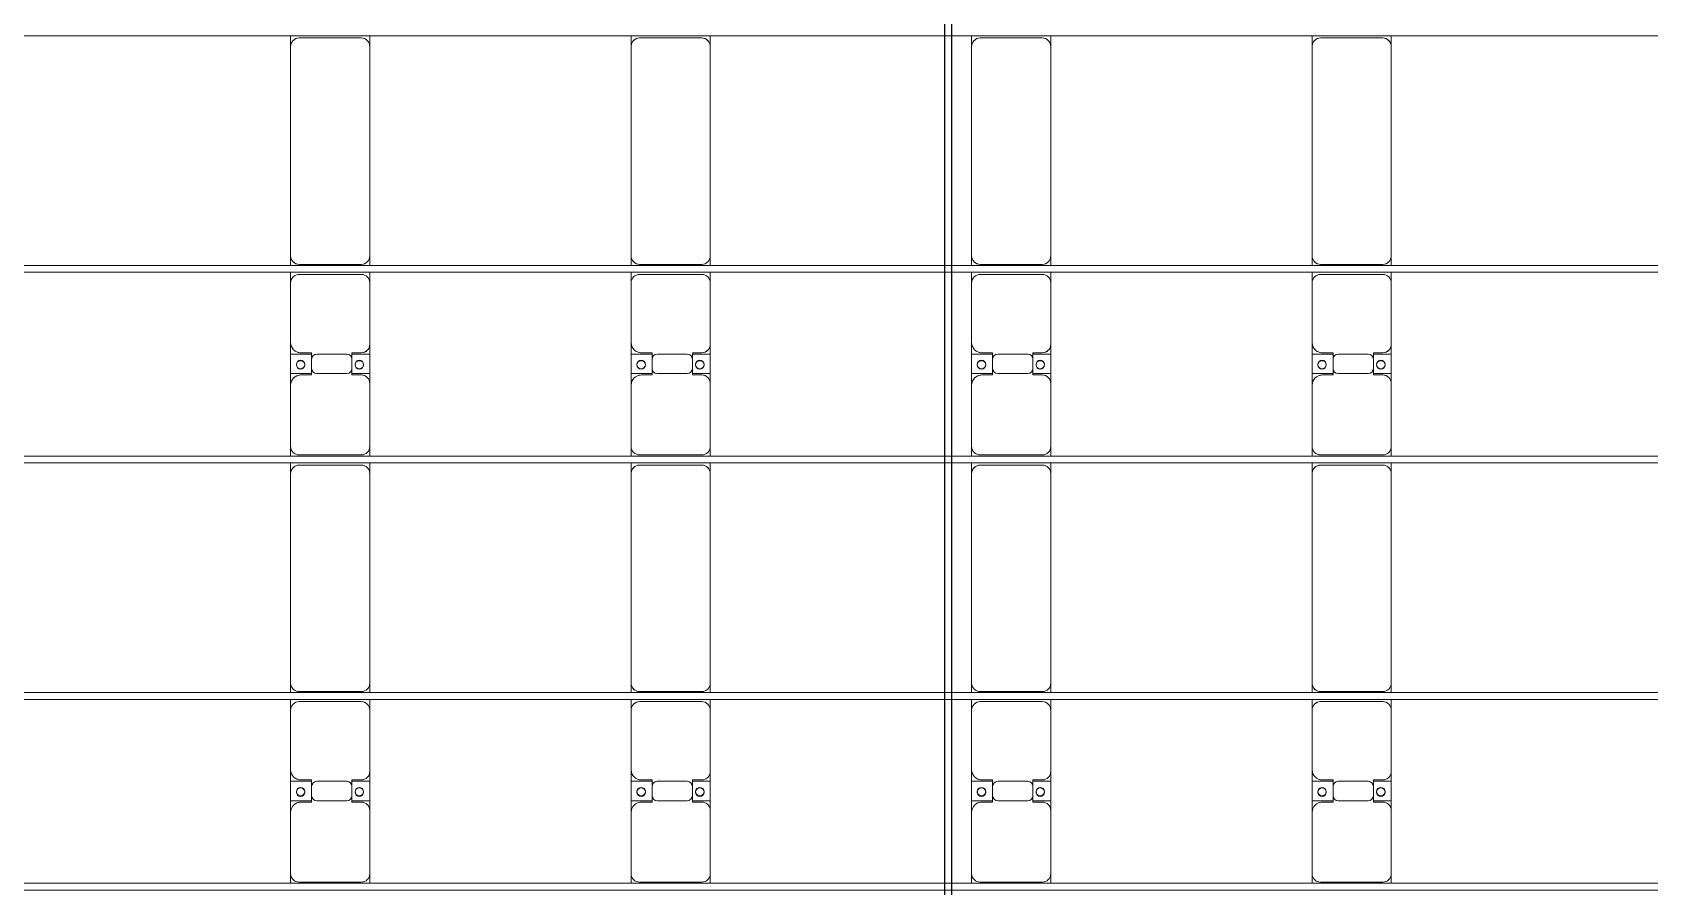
# Model space of a CAD drawing. Header units: millimetres. Extents: x -147246 to 112336, y -213734 to -86506.
# Drawn here: x -73865 to -64365, y -140885 to -135865 of the extents above; entities that cross this region are included whole.
import ezdxf

# ---------------------------------------------------------------- set-up
doc = ezdxf.new("R2010")
doc.units = ezdxf.units.MM
doc.layers.add('A-GENM', color=13, linetype='Continuous', lineweight=9)
doc.layers.add('S-BEAM', color=12, linetype='Continuous', lineweight=9)

# ---------------------------------------------------------------- blocks, each defined once
blk = doc.blocks.new('Dầm C52 - Dầm C52-18777-BỐ TRÍ KHUNG KẾT CẤU BÈ PIN 05')
at = {"layer": 'S-BEAM', "color": 1}
blk.add_line((-74474.3, 20), (74474.3, 20), dxfattribs=at)
blk = doc.blocks.new('Dầm C52 - Dầm C52-18778-BỐ TRÍ KHUNG KẾT CẤU BÈ PIN 05')
at = {"layer": 'S-BEAM', "color": 1}
for p, q in [((-74474.3, 20), (74474.3, 20)), ((74474.3, -20), (-74474.3, -20))]:
    blk.add_line(p, q, dxfattribs=at)
blk = doc.blocks.new('Dầm C52 - Dầm C52-18779-BỐ TRÍ KHUNG KẾT CẤU BÈ PIN 05')
at = {"layer": 'S-BEAM', "color": 1}
for p, q in [((-74474.3, 20), (74474.3, 20)), ((74474.3, -20), (-74474.3, -20))]:
    blk.add_line(p, q, dxfattribs=at)
blk = doc.blocks.new('Dầm C52 - Hộp 40x60-25898-BỐ TRÍ KHUNG KẾT CẤU BÈ PIN 05')
at = {"layer": 'S-BEAM', "color": 3, "lineweight": 25}
for p, q in [((-55982.1, 20), (55982.1, 20)), ((55982.1, -20), (-55982.1, -20))]:
    blk.add_line(p, q, dxfattribs=at)
blk = doc.blocks.new('Dai phao do pin - DẢI PHAO ĐỠ PIN-V13-BỐ TRÍ KHUNG KẾT CẤU BÈ PIN 05')
at = {"layer": 'A-GENM', "color": 7}
for p, q in [((60953.2, 241.6), (61009.7, 241.6)), ((60959.7, 191.6), (60959.7, -173.4)), ((61369.7, 241.6), (61009.7, 241.6)), ((61369.7, 241.6), (61552.2, 241.6)), ((61437.8, 241.6), (61620.3, 241.6)), ((61437.8, 118.2), (61437.8, 241.6)), ((61552.2, 241.6), (61552.2, 118.2)), ((61970.3, 241.6), (61620.3, 241.6)), ((61970.3, 241.6), (62031.5, 241.6)), ((62020.3, -173.4), (62020.3, 191.6)), ((62073.2, 241.6), (62129.7, 241.6)), ((62079.7, 191.6), (62079.7, -173.4)), ((63360.3, 241.6), (62129.7, 241.6)), ((63360.3, 241.6), (63423.2, 241.6)), ((63410.3, -173.4), (63410.3, 191.6)), ((63463.2, 241.6), (63519.7, 241.6)), ((63469.7, 191.6), (63469.7, -173.4)), ((63879.7, 241.6), (63519.7, 241.6)), ((63879.7, 241.6), (64062.2, 241.6)), ((63947.8, 241.6), (64130.3, 241.6)), ((63947.8, 118.2), (63947.8, 241.6)), ((64062.2, 241.6), (64062.2, 118.2)), ((64480.3, 241.6), (64130.3, 241.6)), ((64480.3, 241.6), (64543.2, 241.6)), ((64530.3, -173.4), (64530.3, 191.6)), ((64583.2, 241.6), (64639.7, 241.6)), ((64589.7, 191.6), (64589.7, -173.4)), ((65870.3, 241.6), (64639.7, 241.6)), ((65870.3, 241.6), (65933.2, 241.6)), ((65920.3, -173.4), (65920.3, 191.6)), ((61429.7, 118.2), (61429.7, 181.6)), ((61522.2, 118.2), (61429.7, 118.2)), ((61560.3, 118.2), (61467.8, 118.2)), ((61560.3, 181.6), (61560.3, 118.2)), ((63939.7, 118.2), (63939.7, 181.6)), ((64032.2, 118.2), (63939.7, 118.2)), ((64070.3, 118.2), (63977.8, 118.2)), ((64070.3, 181.6), (64070.3, 118.2)), ((61437.8, 88.2), (61437.8, -88.2)), ((61552.2, -88.2), (61552.2, 88.2)), ((63947.8, 88.2), (63947.8, -88.2)), ((64062.2, -88.2), (64062.2, 88.2)), ((61429.7, -173.4), (61429.7, -118.2)), ((61429.7, -118.2), (61522.2, -118.2)), ((61437.8, -223.4), (61437.8, -118.2)), ((61467.8, -118.2), (61560.3, -118.2)), ((61552.2, -118.2), (61552.2, -223.4)), ((61560.3, -118.2), (61560.3, -173.4)), ((63939.7, -173.4), (63939.7, -118.2)), ((63939.7, -118.2), (64032.2, -118.2)), ((63947.8, -223.4), (63947.8, -118.2)), ((63977.8, -118.2), (64070.3, -118.2)), ((64062.2, -118.2), (64062.2, -223.4)), ((64070.3, -118.2), (64070.3, -173.4)), ((61009.7, -223.4), (60953.2, -223.4)), ((61009.7, -223.4), (61379.7, -223.4)), ((61552.2, -223.4), (61379.7, -223.4)), ((61610.3, -223.4), (61437.8, -223.4)), ((61610.3, -223.4), (61970.3, -223.4)), ((62031.5, -223.4), (61970.3, -223.4)), ((62129.7, -223.4), (62073.2, -223.4)), ((62129.7, -223.4), (63360.3, -223.4)), ((63423.2, -223.4), (63360.3, -223.4)), ((63519.7, -223.4), (63463.2, -223.4)), ((63519.7, -223.4), (63889.7, -223.4)), ((64062.2, -223.4), (63889.7, -223.4)), ((64120.3, -223.4), (63947.8, -223.4)), ((64120.3, -223.4), (64480.3, -223.4)), ((64543.2, -223.4), (64480.3, -223.4)), ((64639.7, -223.4), (64583.2, -223.4)), ((64639.7, -223.4), (65870.3, -223.4)), ((65933.2, -223.4), (65870.3, -223.4))]:
    blk.add_line(p, q, dxfattribs=at)
for centre, radius, start, end in [((61009.7, 191.6), 50, 90, 180), ((61009.7, 191.6), 50, 135, 180), ((61369.7, 181.6), 60, 0, 90), ((61369.7, 181.6), 60, 0, 30), ((61488.6, 183.2), 25, 360, 180), ((61491.4, 183.2), 25, 0, 180), ((61620.3, 181.6), 60, 90, 180), ((61620.3, 181.6), 60, 150, 180), ((61970.3, 191.6), 50, 0, 90), ((61970.3, 191.6), 50, 0, 45), ((62129.7, 191.6), 50, 90, 180), ((62129.7, 191.6), 50, 105, 180), ((63360.3, 191.6), 50, 360, 90), ((63360.3, 191.6), 50, 15, 90), ((63519.7, 191.6), 50, 90, 180), ((63519.7, 191.6), 50, 135, 180), ((63879.7, 181.6), 60, 0, 90), ((63879.7, 181.6), 60, 0, 30), ((63998.6, 183.2), 25, 0, 180), ((64001.4, 183.2), 25, 0, 180), ((64130.3, 181.6), 60, 90, 180), ((64130.3, 181.6), 60, 150, 180), ((64480.3, 191.6), 50, 0, 90), ((64480.3, 191.6), 50, 0, 45), ((64639.7, 191.6), 50, 90, 180), ((64639.7, 191.6), 50, 105, 180), ((65870.3, 191.6), 50, 0, 90), ((65870.3, 191.6), 50, 15, 90), ((61467.8, 88.2), 30, 90, 180), ((61488.6, 183.2), 25, 180, 360), ((61491.4, 183.2), 25, 180, 0), ((61522.2, 88.2), 30, 0, 90), ((63977.8, 88.2), 30, 90, 180), ((63998.6, 183.2), 25, 180, 0), ((64001.4, 183.2), 25, 180, 0), ((64032.2, 88.2), 30, 0, 90), ((61467.8, -88.2), 30, 180, 270), ((61522.2, -88.2), 30, 270, 0), ((63977.8, -88.2), 30, 180, 270), ((64032.2, -88.2), 30, 270, 0), ((61009.7, -173.4), 50, 180, 270), ((61009.7, -173.4), 50, 180, 225), ((61379.7, -173.4), 50, 270, 0), ((61379.7, -173.4), 50, 315, 0), ((61488.6, -161.8), 25, 0, 180), ((61488.6, -161.8), 25, 180, 360), ((61491.4, -161.8), 25, 0, 180), ((61491.4, -161.8), 25, 180, 0), ((61610.3, -173.4), 50, 180, 270), ((61610.3, -173.4), 50, 180, 225), ((61970.3, -173.4), 50, 270, 0), ((61970.3, -173.4), 50, 315, 0), ((62129.7, -173.4), 50, 180, 270), ((62129.7, -173.4), 50, 180, 270), ((63360.3, -173.4), 50, 270, 360), ((63360.3, -173.4), 50, 285, 360), ((63519.7, -173.4), 50, 180, 270), ((63519.7, -173.4), 50, 180, 225), ((63889.7, -173.4), 50, 270, 0), ((63889.7, -173.4), 50, 321.94987, 0), ((63998.6, -161.8), 25, 0, 180), ((63998.6, -161.8), 25, 180, 360), ((64001.4, -161.8), 25, 0, 180), ((64001.4, -161.8), 25, 180, 360), ((64120.3, -173.4), 50, 180, 270), ((64120.3, -173.4), 50, 180, 225), ((64480.3, -173.4), 50, 270, 0), ((64480.3, -173.4), 50, 315, 0), ((64639.7, -173.4), 50, 180, 270), ((64639.7, -173.4), 50, 180, 270), ((65870.3, -173.4), 50, 270, 0), ((65870.3, -173.4), 50, 285, 0)]:
    blk.add_arc(centre, radius, start, end, dxfattribs=at)
blk = doc.blocks.new('Dai phao do pin - DẢI PHAO ĐỠ PIN-V14-BỐ TRÍ KHUNG KẾT CẤU BÈ PIN 05')
at = {"layer": 'A-GENM', "color": 7}
for p, q in [((60953.2, 241.6), (61009.7, 241.6)), ((60959.7, 191.6), (60959.7, -173.4)), ((61369.7, 241.6), (61009.7, 241.6)), ((61369.7, 241.6), (61552.2, 241.6)), ((61437.8, 241.6), (61620.3, 241.6)), ((61437.8, 118.2), (61437.8, 241.6)), ((61552.2, 241.6), (61552.2, 118.2)), ((61970.3, 241.6), (61620.3, 241.6)), ((61970.3, 241.6), (62031.5, 241.6)), ((62020.3, -173.4), (62020.3, 191.6)), ((62073.2, 241.6), (62129.7, 241.6)), ((62079.7, 191.6), (62079.7, -173.4)), ((63360.3, 241.6), (62129.7, 241.6)), ((63360.3, 241.6), (63423.2, 241.6)), ((63410.3, -173.4), (63410.3, 191.6)), ((63463.2, 241.6), (63519.7, 241.6)), ((63469.7, 191.6), (63469.7, -173.4)), ((63879.7, 241.6), (63519.7, 241.6)), ((63879.7, 241.6), (64062.2, 241.6)), ((63947.8, 241.6), (64130.3, 241.6)), ((63947.8, 118.2), (63947.8, 241.6)), ((64062.2, 241.6), (64062.2, 118.2)), ((64480.3, 241.6), (64130.3, 241.6)), ((64480.3, 241.6), (64543.2, 241.6)), ((64530.3, -173.4), (64530.3, 191.6)), ((64583.2, 241.6), (64639.7, 241.6)), ((64589.7, 191.6), (64589.7, -173.4)), ((65870.3, 241.6), (64639.7, 241.6)), ((65870.3, 241.6), (65933.2, 241.6)), ((65920.3, -173.4), (65920.3, 191.6)), ((61429.7, 118.2), (61429.7, 181.6)), ((61522.2, 118.2), (61429.7, 118.2)), ((61560.3, 118.2), (61467.8, 118.2)), ((61560.3, 181.6), (61560.3, 118.2)), ((63939.7, 118.2), (63939.7, 181.6)), ((64032.2, 118.2), (63939.7, 118.2)), ((64070.3, 118.2), (63977.8, 118.2)), ((64070.3, 181.6), (64070.3, 118.2)), ((61437.8, 88.2), (61437.8, -88.2)), ((61552.2, -88.2), (61552.2, 88.2)), ((63947.8, 88.2), (63947.8, -88.2)), ((64062.2, -88.2), (64062.2, 88.2)), ((61429.7, -173.4), (61429.7, -118.2)), ((61429.7, -118.2), (61522.2, -118.2)), ((61437.8, -223.4), (61437.8, -118.2)), ((61467.8, -118.2), (61560.3, -118.2)), ((61552.2, -118.2), (61552.2, -223.4)), ((61560.3, -118.2), (61560.3, -173.4)), ((63939.7, -173.4), (63939.7, -118.2)), ((63939.7, -118.2), (64032.2, -118.2)), ((63947.8, -223.4), (63947.8, -118.2)), ((63977.8, -118.2), (64070.3, -118.2)), ((64062.2, -118.2), (64062.2, -223.4)), ((64070.3, -118.2), (64070.3, -173.4)), ((61009.7, -223.4), (60953.2, -223.4)), ((61009.7, -223.4), (61379.7, -223.4)), ((61552.2, -223.4), (61379.7, -223.4)), ((61610.3, -223.4), (61437.8, -223.4)), ((61610.3, -223.4), (61970.3, -223.4)), ((62031.5, -223.4), (61970.3, -223.4)), ((62129.7, -223.4), (62073.2, -223.4)), ((62129.7, -223.4), (63360.3, -223.4)), ((63423.2, -223.4), (63360.3, -223.4)), ((63519.7, -223.4), (63463.2, -223.4)), ((63519.7, -223.4), (63889.7, -223.4)), ((64062.2, -223.4), (63889.7, -223.4)), ((64120.3, -223.4), (63947.8, -223.4)), ((64120.3, -223.4), (64480.3, -223.4)), ((64543.2, -223.4), (64480.3, -223.4)), ((64639.7, -223.4), (64583.2, -223.4)), ((64639.7, -223.4), (65870.3, -223.4)), ((65933.2, -223.4), (65870.3, -223.4))]:
    blk.add_line(p, q, dxfattribs=at)
for centre, radius, start, end in [((61009.7, 191.6), 50, 90, 180), ((61009.7, 191.6), 50, 135, 180), ((61369.7, 181.6), 60, 0, 90), ((61369.7, 181.6), 60, 0, 30), ((61488.6, 183.2), 25, 360, 180), ((61491.4, 183.2), 25, 0, 180), ((61620.3, 181.6), 60, 90, 180), ((61620.3, 181.6), 60, 150, 180), ((61970.3, 191.6), 50, 0, 90), ((61970.3, 191.6), 50, 0, 45), ((62129.7, 191.6), 50, 90, 180), ((62129.7, 191.6), 50, 105, 180), ((63360.3, 191.6), 50, 360, 90), ((63360.3, 191.6), 50, 15, 90), ((63519.7, 191.6), 50, 90, 180), ((63519.7, 191.6), 50, 135, 180), ((63879.7, 181.6), 60, 0, 90), ((63879.7, 181.6), 60, 0, 30), ((63998.6, 183.2), 25, 0, 180), ((64001.4, 183.2), 25, 0, 180), ((64130.3, 181.6), 60, 90, 180), ((64130.3, 181.6), 60, 150, 180), ((64480.3, 191.6), 50, 0, 90), ((64480.3, 191.6), 50, 0, 45), ((64639.7, 191.6), 50, 90, 180), ((64639.7, 191.6), 50, 105, 180), ((65870.3, 191.6), 50, 0, 90), ((65870.3, 191.6), 50, 15, 90), ((61467.8, 88.2), 30, 90, 180), ((61488.6, 183.2), 25, 180, 360), ((61491.4, 183.2), 25, 180, 0), ((61522.2, 88.2), 30, 0, 90), ((63977.8, 88.2), 30, 90, 180), ((63998.6, 183.2), 25, 180, 0), ((64001.4, 183.2), 25, 180, 0), ((64032.2, 88.2), 30, 0, 90), ((61467.8, -88.2), 30, 180, 270), ((61522.2, -88.2), 30, 270, 0), ((63977.8, -88.2), 30, 180, 270), ((64032.2, -88.2), 30, 270, 0), ((61009.7, -173.4), 50, 180, 270), ((61009.7, -173.4), 50, 180, 225), ((61379.7, -173.4), 50, 270, 0), ((61379.7, -173.4), 50, 315, 0), ((61488.6, -161.8), 25, 0, 180), ((61488.6, -161.8), 25, 180, 360), ((61491.4, -161.8), 25, 0, 180), ((61491.4, -161.8), 25, 180, 0), ((61610.3, -173.4), 50, 180, 270), ((61610.3, -173.4), 50, 180, 225), ((61970.3, -173.4), 50, 270, 0), ((61970.3, -173.4), 50, 315, 0), ((62129.7, -173.4), 50, 180, 270), ((62129.7, -173.4), 50, 180, 270), ((63360.3, -173.4), 50, 270, 360), ((63360.3, -173.4), 50, 285, 360), ((63519.7, -173.4), 50, 180, 270), ((63519.7, -173.4), 50, 180, 225), ((63889.7, -173.4), 50, 270, 0), ((63889.7, -173.4), 50, 321.96578, 0), ((63998.6, -161.8), 25, 0, 180), ((63998.6, -161.8), 25, 180, 360), ((64001.4, -161.8), 25, 0, 180), ((64001.4, -161.8), 25, 180, 360), ((64120.3, -173.4), 50, 180, 270), ((64120.3, -173.4), 50, 180, 225), ((64480.3, -173.4), 50, 270, 0), ((64480.3, -173.4), 50, 315, 0), ((64639.7, -173.4), 50, 180, 270), ((64639.7, -173.4), 50, 180, 270), ((65870.3, -173.4), 50, 270, 0), ((65870.3, -173.4), 50, 285, 0)]:
    blk.add_arc(centre, radius, start, end, dxfattribs=at)
blk = doc.blocks.new('Dai phao do pin - DẢI PHAO ĐỠ PIN-V15-BỐ TRÍ KHUNG KẾT CẤU BÈ PIN 05')
at = {"layer": 'A-GENM', "color": 7}
for p, q in [((60953.2, 241.6), (61009.7, 241.6)), ((60959.7, 191.6), (60959.7, -173.4)), ((61369.7, 241.6), (61009.7, 241.6)), ((61369.7, 241.6), (61552.2, 241.6)), ((61437.8, 241.6), (61620.3, 241.6)), ((61437.8, 118.2), (61437.8, 241.6)), ((61552.2, 241.6), (61552.2, 118.2)), ((61970.3, 241.6), (61620.3, 241.6)), ((61970.3, 241.6), (62031.5, 241.6)), ((62020.3, -173.4), (62020.3, 191.6)), ((62073.2, 241.6), (62129.7, 241.6)), ((62079.7, 191.6), (62079.7, -173.4)), ((63360.3, 241.6), (62129.7, 241.6)), ((63360.3, 241.6), (63423.2, 241.6)), ((63410.3, -173.4), (63410.3, 191.6)), ((63463.2, 241.6), (63519.7, 241.6)), ((63469.7, 191.6), (63469.7, -173.4)), ((63879.7, 241.6), (63519.7, 241.6)), ((63879.7, 241.6), (64062.2, 241.6)), ((63947.8, 241.6), (64130.3, 241.6)), ((63947.8, 118.2), (63947.8, 241.6)), ((64062.2, 241.6), (64062.2, 118.2)), ((64480.3, 241.6), (64130.3, 241.6)), ((64480.3, 241.6), (64543.2, 241.6)), ((64530.3, -173.4), (64530.3, 191.6)), ((64583.2, 241.6), (64639.7, 241.6)), ((64589.7, 191.6), (64589.7, -173.4)), ((65870.3, 241.6), (64639.7, 241.6)), ((65870.3, 241.6), (65933.2, 241.6)), ((65920.3, -173.4), (65920.3, 191.6)), ((61429.7, 118.2), (61429.7, 181.6)), ((61522.2, 118.2), (61429.7, 118.2)), ((61560.3, 118.2), (61467.8, 118.2)), ((61560.3, 181.6), (61560.3, 118.2)), ((63939.7, 118.2), (63939.7, 181.6)), ((64032.2, 118.2), (63939.7, 118.2)), ((64070.3, 118.2), (63977.8, 118.2)), ((64070.3, 181.6), (64070.3, 118.2)), ((61437.8, 88.2), (61437.8, -88.2)), ((61552.2, -88.2), (61552.2, 88.2)), ((63947.8, 88.2), (63947.8, -88.2)), ((64062.2, -88.2), (64062.2, 88.2)), ((61429.7, -173.4), (61429.7, -118.2)), ((61429.7, -118.2), (61522.2, -118.2)), ((61437.8, -223.4), (61437.8, -118.2)), ((61467.8, -118.2), (61560.3, -118.2)), ((61552.2, -118.2), (61552.2, -223.4)), ((61560.3, -118.2), (61560.3, -173.4)), ((63939.7, -173.4), (63939.7, -118.2)), ((63939.7, -118.2), (64032.2, -118.2)), ((63947.8, -223.4), (63947.8, -118.2)), ((63977.8, -118.2), (64070.3, -118.2)), ((64062.2, -118.2), (64062.2, -223.4)), ((64070.3, -118.2), (64070.3, -173.4)), ((61009.7, -223.4), (60953.2, -223.4)), ((61009.7, -223.4), (61379.7, -223.4)), ((61552.2, -223.4), (61379.7, -223.4)), ((61610.3, -223.4), (61437.8, -223.4)), ((61610.3, -223.4), (61970.3, -223.4)), ((62031.5, -223.4), (61970.3, -223.4)), ((62129.7, -223.4), (62073.2, -223.4)), ((62129.7, -223.4), (63360.3, -223.4)), ((63423.2, -223.4), (63360.3, -223.4)), ((63519.7, -223.4), (63463.2, -223.4)), ((63519.7, -223.4), (63889.7, -223.4)), ((64062.2, -223.4), (63889.7, -223.4)), ((64120.3, -223.4), (63947.8, -223.4)), ((64120.3, -223.4), (64480.3, -223.4)), ((64543.2, -223.4), (64480.3, -223.4)), ((64639.7, -223.4), (64583.2, -223.4)), ((64639.7, -223.4), (65870.3, -223.4)), ((65933.2, -223.4), (65870.3, -223.4))]:
    blk.add_line(p, q, dxfattribs=at)
for centre, radius, start, end in [((61009.7, 191.6), 50, 90, 180), ((61009.7, 191.6), 50, 135, 180), ((61369.7, 181.6), 60, 0, 90), ((61369.7, 181.6), 60, 0, 30), ((61488.6, 183.2), 25, 360, 180), ((61491.4, 183.2), 25, 0, 180), ((61620.3, 181.6), 60, 90, 180), ((61620.3, 181.6), 60, 150, 180), ((61970.3, 191.6), 50, 0, 90), ((61970.3, 191.6), 50, 0, 45), ((62129.7, 191.6), 50, 90, 180), ((62129.7, 191.6), 50, 105, 180), ((63360.3, 191.6), 50, 360, 90), ((63360.3, 191.6), 50, 15, 90), ((63519.7, 191.6), 50, 90, 180), ((63519.7, 191.6), 50, 135, 180), ((63879.7, 181.6), 60, 0, 90), ((63879.7, 181.6), 60, 0, 30), ((63998.6, 183.2), 25, 0, 180), ((64001.4, 183.2), 25, 0, 180), ((64130.3, 181.6), 60, 90, 180), ((64130.3, 181.6), 60, 150, 180), ((64480.3, 191.6), 50, 0, 90), ((64480.3, 191.6), 50, 0, 45), ((64639.7, 191.6), 50, 90, 180), ((64639.7, 191.6), 50, 105, 180), ((65870.3, 191.6), 50, 0, 90), ((65870.3, 191.6), 50, 15, 90), ((61467.8, 88.2), 30, 90, 180), ((61488.6, 183.2), 25, 180, 360), ((61491.4, 183.2), 25, 180, 0), ((61522.2, 88.2), 30, 0, 90), ((63977.8, 88.2), 30, 90, 180), ((63998.6, 183.2), 25, 180, 0), ((64001.4, 183.2), 25, 180, 0), ((64032.2, 88.2), 30, 0, 90), ((61467.8, -88.2), 30, 180, 270), ((61522.2, -88.2), 30, 270, 0), ((63977.8, -88.2), 30, 180, 270), ((64032.2, -88.2), 30, 270, 0), ((61009.7, -173.4), 50, 180, 270), ((61009.7, -173.4), 50, 180, 225), ((61379.7, -173.4), 50, 270, 0), ((61379.7, -173.4), 50, 315, 0), ((61488.6, -161.8), 25, 0, 180), ((61488.6, -161.8), 25, 180, 360), ((61491.4, -161.8), 25, 0, 180), ((61491.4, -161.8), 25, 180, 0), ((61610.3, -173.4), 50, 180, 270), ((61610.3, -173.4), 50, 180, 225), ((61970.3, -173.4), 50, 270, 0), ((61970.3, -173.4), 50, 315, 0), ((62129.7, -173.4), 50, 180, 270), ((62129.7, -173.4), 50, 180, 270), ((63360.3, -173.4), 50, 270, 360), ((63360.3, -173.4), 50, 285, 360), ((63519.7, -173.4), 50, 180, 270), ((63519.7, -173.4), 50, 180, 225), ((63889.7, -173.4), 50, 270, 0), ((63889.7, -173.4), 50, 321.98168, 0), ((63998.6, -161.8), 25, 0, 180), ((63998.6, -161.8), 25, 180, 360), ((64001.4, -161.8), 25, 0, 180), ((64001.4, -161.8), 25, 180, 360), ((64120.3, -173.4), 50, 180, 270), ((64120.3, -173.4), 50, 180, 225), ((64480.3, -173.4), 50, 270, 0), ((64480.3, -173.4), 50, 315, 0), ((64639.7, -173.4), 50, 180, 270), ((64639.7, -173.4), 50, 180, 270), ((65870.3, -173.4), 50, 270, 0), ((65870.3, -173.4), 50, 285, 0)]:
    blk.add_arc(centre, radius, start, end, dxfattribs=at)
blk = doc.blocks.new('Dai phao do pin - DẢI PHAO ĐỠ PIN-V16-BỐ TRÍ KHUNG KẾT CẤU BÈ PIN 05')
at = {"layer": 'A-GENM', "color": 7}
for p, q in [((60953.2, 241.6), (61009.7, 241.6)), ((60959.7, 191.6), (60959.7, -173.4)), ((61369.7, 241.6), (61009.7, 241.6)), ((61369.7, 241.6), (61552.2, 241.6)), ((61437.8, 241.6), (61620.3, 241.6)), ((61437.8, 118.2), (61437.8, 241.6)), ((61552.2, 241.6), (61552.2, 118.2)), ((61970.3, 241.6), (61620.3, 241.6)), ((61970.3, 241.6), (62031.5, 241.6)), ((62020.3, -173.4), (62020.3, 191.6)), ((62073.2, 241.6), (62129.7, 241.6)), ((62079.7, 191.6), (62079.7, -173.4)), ((63360.3, 241.6), (62129.7, 241.6)), ((63360.3, 241.6), (63423.2, 241.6)), ((63410.3, -173.4), (63410.3, 191.6)), ((63463.2, 241.6), (63519.7, 241.6)), ((63469.7, 191.6), (63469.7, -173.4)), ((63879.7, 241.6), (63519.7, 241.6)), ((63879.7, 241.6), (64062.2, 241.6)), ((63947.8, 241.6), (64130.3, 241.6)), ((63947.8, 118.2), (63947.8, 241.6)), ((64062.2, 241.6), (64062.2, 118.2)), ((64480.3, 241.6), (64130.3, 241.6)), ((64480.3, 241.6), (64543.2, 241.6)), ((64530.3, -173.4), (64530.3, 191.6)), ((64583.2, 241.6), (64639.7, 241.6)), ((64589.7, 191.6), (64589.7, -173.4)), ((65870.3, 241.6), (64639.7, 241.6)), ((65870.3, 241.6), (65933.2, 241.6)), ((65920.3, -173.4), (65920.3, 191.6)), ((61429.7, 118.2), (61429.7, 181.6)), ((61522.2, 118.2), (61429.7, 118.2)), ((61560.3, 118.2), (61467.8, 118.2)), ((61560.3, 181.6), (61560.3, 118.2)), ((63939.7, 118.2), (63939.7, 181.6)), ((64032.2, 118.2), (63939.7, 118.2)), ((64070.3, 118.2), (63977.8, 118.2)), ((64070.3, 181.6), (64070.3, 118.2)), ((61437.8, 88.2), (61437.8, -88.2)), ((61552.2, -88.2), (61552.2, 88.2)), ((63947.8, 88.2), (63947.8, -88.2)), ((64062.2, -88.2), (64062.2, 88.2)), ((61429.7, -173.4), (61429.7, -118.2)), ((61429.7, -118.2), (61522.2, -118.2)), ((61437.8, -223.4), (61437.8, -118.2)), ((61467.8, -118.2), (61560.3, -118.2)), ((61552.2, -118.2), (61552.2, -223.4)), ((61560.3, -118.2), (61560.3, -173.4)), ((63939.7, -173.4), (63939.7, -118.2)), ((63939.7, -118.2), (64032.2, -118.2)), ((63947.8, -223.4), (63947.8, -118.2)), ((63977.8, -118.2), (64070.3, -118.2)), ((64062.2, -118.2), (64062.2, -223.4)), ((64070.3, -118.2), (64070.3, -173.4)), ((61009.7, -223.4), (60953.2, -223.4)), ((61009.7, -223.4), (61379.7, -223.4)), ((61552.2, -223.4), (61379.7, -223.4)), ((61610.3, -223.4), (61437.8, -223.4)), ((61610.3, -223.4), (61970.3, -223.4)), ((62031.6, -223.4), (61970.3, -223.4)), ((62129.7, -223.4), (62073.2, -223.4)), ((62129.7, -223.4), (63360.3, -223.4)), ((63423.2, -223.4), (63360.3, -223.4)), ((63519.7, -223.4), (63463.2, -223.4)), ((63519.7, -223.4), (63889.7, -223.4)), ((64062.2, -223.4), (63889.7, -223.4)), ((64120.3, -223.4), (63947.8, -223.4)), ((64120.3, -223.4), (64480.3, -223.4)), ((64543.2, -223.4), (64480.3, -223.4)), ((64639.7, -223.4), (64583.2, -223.4)), ((64639.7, -223.4), (65870.3, -223.4)), ((65933.2, -223.4), (65870.3, -223.4))]:
    blk.add_line(p, q, dxfattribs=at)
for centre, radius, start, end in [((61009.7, 191.6), 50, 90, 180), ((61009.7, 191.6), 50, 135, 180), ((61369.7, 181.6), 60, 0, 90), ((61369.7, 181.6), 60, 0, 30), ((61488.6, 183.2), 25, 360, 180), ((61491.4, 183.2), 25, 0, 180), ((61620.3, 181.6), 60, 90, 180), ((61620.3, 181.6), 60, 150, 180), ((61970.3, 191.6), 50, 0, 90), ((61970.3, 191.6), 50, 0, 45), ((62129.7, 191.6), 50, 90, 180), ((62129.7, 191.6), 50, 105, 180), ((63360.3, 191.6), 50, 360, 90), ((63360.3, 191.6), 50, 15, 90), ((63519.7, 191.6), 50, 90, 180), ((63519.7, 191.6), 50, 135, 180), ((63879.7, 181.6), 60, 0, 90), ((63879.7, 181.6), 60, 0, 30), ((63998.6, 183.2), 25, 0, 180), ((64001.4, 183.2), 25, 0, 180), ((64130.3, 181.6), 60, 90, 180), ((64130.3, 181.6), 60, 150, 180), ((64480.3, 191.6), 50, 0, 90), ((64480.3, 191.6), 50, 0, 45), ((64639.7, 191.6), 50, 90, 180), ((64639.7, 191.6), 50, 105, 180), ((65870.3, 191.6), 50, 0, 90), ((65870.3, 191.6), 50, 15, 90), ((61467.8, 88.2), 30, 90, 180), ((61488.6, 183.2), 25, 180, 360), ((61491.4, 183.2), 25, 180, 0), ((61522.2, 88.2), 30, 0, 90), ((63977.8, 88.2), 30, 90, 180), ((63998.6, 183.2), 25, 180, 0), ((64001.4, 183.2), 25, 180, 0), ((64032.2, 88.2), 30, 0, 90), ((61467.8, -88.2), 30, 180, 270), ((61522.2, -88.2), 30, 270, 0), ((63977.8, -88.2), 30, 180, 270), ((64032.2, -88.2), 30, 270, 0), ((61009.7, -173.4), 50, 180, 270), ((61009.7, -173.4), 50, 180, 225), ((61379.7, -173.4), 50, 270, 0), ((61379.7, -173.4), 50, 315, 0), ((61488.6, -161.8), 25, 0, 180), ((61488.6, -161.8), 25, 180, 360), ((61491.4, -161.8), 25, 0, 180), ((61491.4, -161.8), 25, 180, 0), ((61610.3, -173.4), 50, 180, 270), ((61610.3, -173.4), 50, 180, 225), ((61970.3, -173.4), 50, 270, 0), ((61970.3, -173.4), 50, 315, 0), ((62129.7, -173.4), 50, 180, 270), ((62129.7, -173.4), 50, 180, 270), ((63360.3, -173.4), 50, 270, 360), ((63360.3, -173.4), 50, 285, 360), ((63519.7, -173.4), 50, 180, 270), ((63519.7, -173.4), 50, 180, 225), ((63889.7, -173.4), 50, 270, 0), ((63889.7, -173.4), 50, 321.99759, 0), ((63998.6, -161.8), 25, 0, 180), ((63998.6, -161.8), 25, 180, 360), ((64001.4, -161.8), 25, 0, 180), ((64001.4, -161.8), 25, 180, 360), ((64120.3, -173.4), 50, 180, 270), ((64120.3, -173.4), 50, 180, 225), ((64480.3, -173.4), 50, 270, 0), ((64480.3, -173.4), 50, 315, 0), ((64639.7, -173.4), 50, 180, 270), ((64639.7, -173.4), 50, 180, 270), ((65870.3, -173.4), 50, 270, 0), ((65870.3, -173.4), 50, 285, 0)]:
    blk.add_arc(centre, radius, start, end, dxfattribs=at)
blk = doc.blocks.new('HOBANMONG_BEPIN 5_rvt-1-BỐ TRÍ KHUNG KẾT CẤU BÈ PIN 05')
at = {"layer": 'A-GENM', "color": 3, "lineweight": 25, "rotation": 89.99977101252024}
for name, p in [('Dai phao do pin - DẢI PHAO ĐỠ PIN-V13-BỐ TRÍ KHUNG KẾT CẤU BÈ PIN 05', (-72105.9, -201818)), ('Dai phao do pin - DẢI PHAO ĐỠ PIN-V14-BỐ TRÍ KHUNG KẾT CẤU BÈ PIN 05', (-70105.9, -201818)), ('Dai phao do pin - DẢI PHAO ĐỠ PIN-V15-BỐ TRÍ KHUNG KẾT CẤU BÈ PIN 05', (-68105.9, -201818)), ('Dai phao do pin - DẢI PHAO ĐỠ PIN-V16-BỐ TRÍ KHUNG KẾT CẤU BÈ PIN 05', (-66105.9, -201818))]:
    blk.add_blockref(name, p, dxfattribs=at)
at = {"layer": 'S-BEAM', "color": 3, "lineweight": 25}
for name, p, rotation in [('Dầm C52 - Hộp 40x60-25898-BỐ TRÍ KHUNG KẾT CẤU BÈ PIN 05', (-68485.7, -148536.9), 269.9997710125197), ('Dầm C52 - Dầm C52-18777-BỐ TRÍ KHUNG KẾT CẤU BÈ PIN 05', (-66080, -135864.9), 179.9997710135151), ('Dầm C52 - Dầm C52-18778-BỐ TRÍ KHUNG KẾT CẤU BÈ PIN 05', (-66080, -137254.9), 179.9997710135151), ('Dầm C52 - Dầm C52-18778-BỐ TRÍ KHUNG KẾT CẤU BÈ PIN 05', (-66080, -138374.9), 179.9997710135151), ('Dầm C52 - Dầm C52-18779-BỐ TRÍ KHUNG KẾT CẤU BÈ PIN 05', (-66080, -139764.9), 179.9997710135151), ('Dầm C52 - Dầm C52-18779-BỐ TRÍ KHUNG KẾT CẤU BÈ PIN 05', (-66080, -140884.9), 179.9997710135151)]:
    blk.add_blockref(name, p, dxfattribs=dict(at, rotation=rotation))

msp = doc.modelspace()

# ---------------------------------------------------------------- block references
at = {"lineweight": 5}
msp.add_blockref('HOBANMONG_BEPIN 5_rvt-1-BỐ TRÍ KHUNG KẾT CẤU BÈ PIN 05', (0, 0), dxfattribs=at)

doc.saveas('drawing.dxf')
